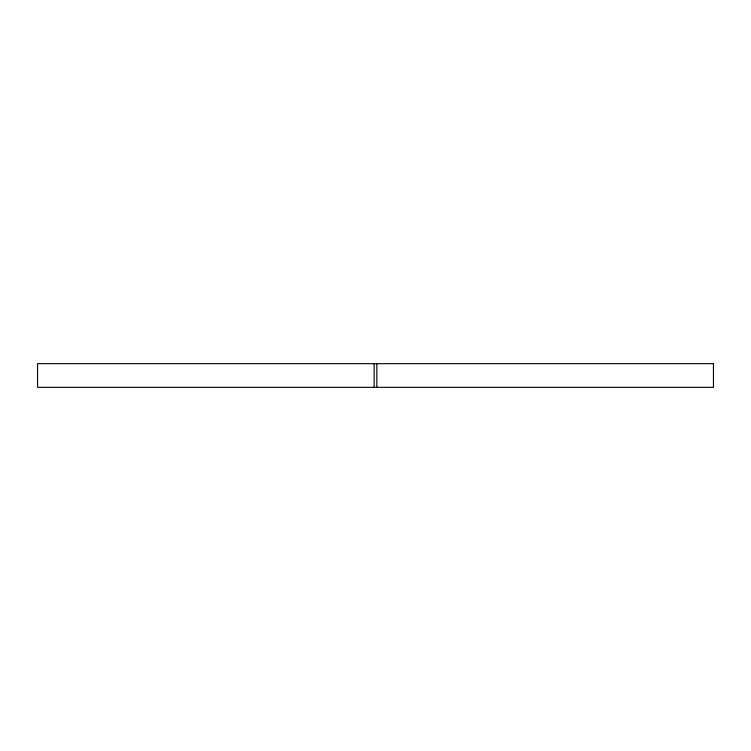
<?xml version="1.0" encoding="UTF-8"?>
<svg xmlns="http://www.w3.org/2000/svg" width="751" height="751" viewBox="0 0 751 751"><rect width="100%" height="100%" fill="white"/><g stroke="black" fill="none" stroke-linecap="round" stroke-linejoin="round"><path stroke-width="1.13" d="M376.852 363.672L376.852 387.328M374.148 363.672L374.148 387.328M713.45 363.672L37.55 363.672L37.55 387.328L713.45 387.328L713.45 363.672"/></g></svg>
